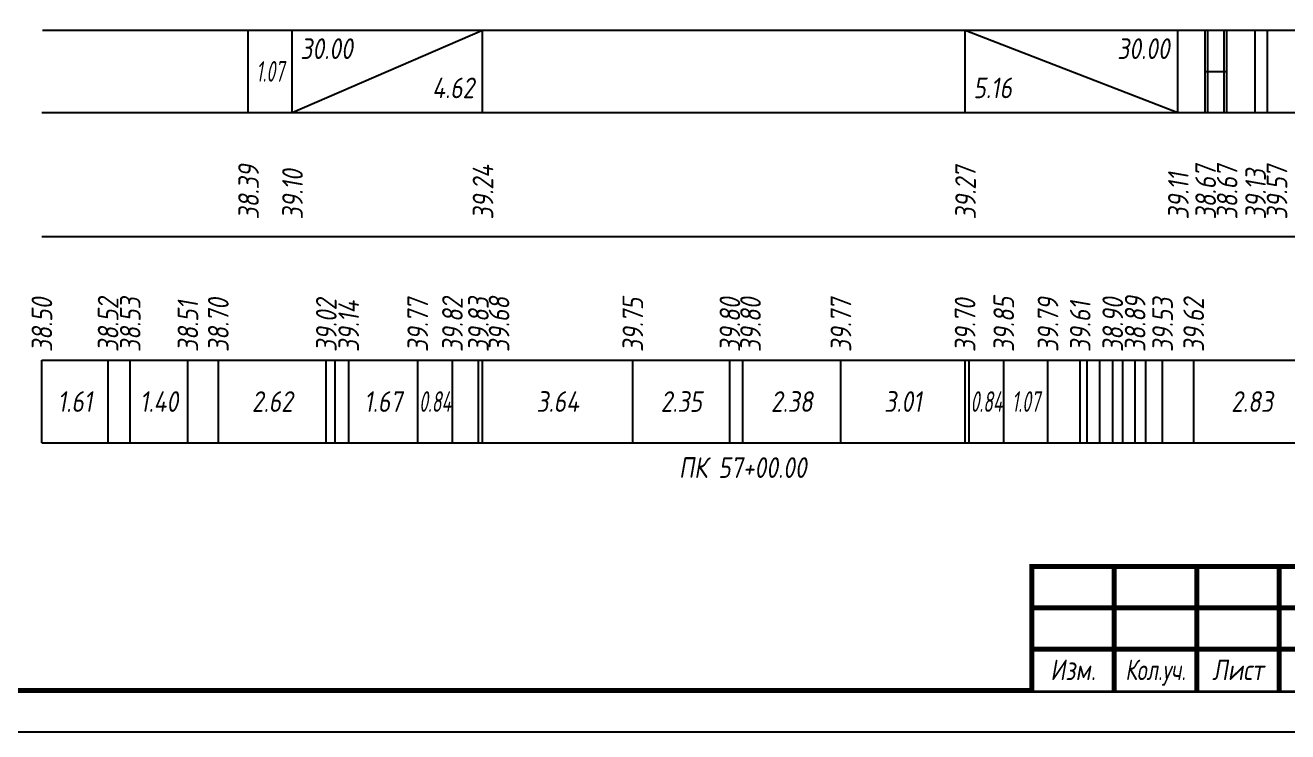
# Model space of a CAD drawing. Extents: x -717 to 1451, y -133302 to 233.
# Drawn here: x 77.9 to 231, y -89708.4 to -89622.8 of the extents above; entities that cross this region are included whole.
import ezdxf
from ezdxf.enums import TextEntityAlignment as Align

# ---------------------------------------------------------------- set-up
doc = ezdxf.new("R2010")
doc.units = 0
for name, color, linetype in [('Зарамочное оформление', 7, 'Continuous'), ('Код_510', 7, 'Continuous'), ('Код_516', 1, 'Continuous'), ('Подписи поперечников', 7, 'Continuous'), ('Таблица', 7, 'Continuous')]:
    doc.layers.add(name, color=color, linetype=linetype)
doc.styles.add('М', font='romand.shx', dxfattribs={"width": 0.8, "oblique": 10, "height": 2.5})

# ---------------------------------------------------------------- blocks, each defined once
blk = doc.blocks.new('Штамп')
at = {"linetype": 'Continuous'}
blk.add_wipeout([(199.95, -411.25), (384.95, -411.25), (384.95, -426.25), (199.95, -426.25)], dxfattribs=at).dxf.layer = 'Зарамочное оформление'
at = {"layer": 'Зарамочное оформление', "linetype": 'Continuous', "lineweight": -3, "const_width": 0.6, "flags": 128}
for points in [[(199.95, -426.25), (199.95, -411.25), (384.95, -411.25)], [(209.95, -411.25), (209.95, -426.25)], [(219.95, -411.25), (219.95, -426.25)], [(229.95, -411.25), (229.95, -426.25)], [(199.95, -416.25), (264.95, -416.25)], [(199.95, -421.25), (264.95, -421.25)]]:
    blk.add_lwpolyline(points, dxfattribs=at)
at = {"layer": 'Зарамочное оформление', "linetype": 'Continuous', "style": 'М', "oblique": 10}
for s, width, p in [('Изм.', 0.8, (204.95, -423.75)), ('Кол.уч.', 0.7, (214.95, -423.75)), ('Лист', 0.8, (224.95, -423.75))]:
    blk.add_text(s, height=2.5, dxfattribs=dict(at, width=width)).set_placement(p, align=Align.MIDDLE_CENTER)
blk = doc.blocks.new('шифр')
blk.add_blockref('Штамп', (0, -89337))

msp = doc.modelspace()

# ---------------------------------------------------------------- linework, layer by layer
at = {"flags": 128}
msp.add_lwpolyline([(-30.054, -89708.421), (389.946, -89708.421), (389.946, -89411.421), (-30.054, -89411.421)], close=True, dxfattribs=at)
at = {"const_width": 0.6, "flags": 128}
msp.add_lwpolyline([(-10.054, -89703.421), (384.946, -89703.421), (384.946, -89416.421), (-10.054, -89416.421)], close=True, dxfattribs=at)
at = {"layer": 'Код_510'}
for p, q in [((79.946, -89673.421), (79.946, -89663.421)), ((87.974, -89673.421), (87.974, -89663.421)), ((90.657, -89673.421), (90.657, -89663.421)), ((97.645, -89673.421), (97.645, -89663.421)), ((101.338, -89673.421), (101.338, -89663.421)), ((114.426, -89673.421), (114.426, -89663.421)), ((115.514, -89673.421), (115.514, -89663.421)), ((117.141, -89673.421), (117.141, -89663.421)), ((125.512, -89673.421), (125.512, -89663.421)), ((129.721, -89673.421), (129.721, -89663.421)), ((132.869, -89673.421), (132.869, -89663.421)), ((133.369, -89673.421), (133.369, -89663.421)), ((151.589, -89673.421), (151.589, -89663.421)), ((163.358, -89673.421), (163.358, -89663.421)), ((164.918, -89673.421), (164.918, -89663.421)), ((176.817, -89673.421), (176.817, -89663.421)), ((191.871, -89673.421), (191.871, -89663.421)), ((192.371, -89673.421), (192.371, -89663.421)), ((196.563, -89673.421), (196.563, -89663.421)), ((201.919, -89673.421), (201.919, -89663.421)), ((201.92, -89673.421), (201.92, -89663.421)), ((205.828, -89673.421), (205.828, -89663.421)), ((206.652, -89673.421), (206.652, -89663.421)), ((208.204, -89673.421), (208.204, -89663.421)), ((209.772, -89673.421), (209.772, -89663.421)), ((211.012, -89673.421), (211.012, -89663.421)), ((212.487, -89673.421), (212.487, -89663.421)), ((213.763, -89673.421), (213.763, -89663.421)), ((215.814, -89673.421), (215.814, -89663.421)), ((219.588, -89673.421), (219.588, -89663.421))]:
    msp.add_line(p, q, dxfattribs=at)
at = {"layer": 'Код_516'}
for p, q in [((104.946, -89633.421), (104.946, -89623.421)), ((110.276, -89633.421), (110.276, -89623.421)), ((110.276, -89633.421), (133.369, -89623.421)), ((133.369, -89633.421), (133.369, -89623.421)), ((191.871, -89633.421), (191.871, -89623.421)), ((191.871, -89623.421), (217.671, -89633.421)), ((217.671, -89633.421), (217.671, -89623.421)), ((220.983, -89633.421), (220.983, -89623.421)), ((221.286, -89633.421), (221.286, -89623.421)), ((223.286, -89633.421), (223.286, -89623.421)), ((223.588, -89633.421), (223.588, -89623.421)), ((227.036, -89633.421), (227.036, -89623.421)), ((227.036, -89633.421), (227.036, -89623.421)), ((228.52, -89633.421), (228.52, -89623.421)), ((220.983, -89628.421), (221.286, -89628.421)), ((221.286, -89628.421), (223.286, -89628.421)), ((223.286, -89628.421), (223.588, -89628.421))]:
    msp.add_line(p, q, dxfattribs=at)
at = {"layer": 'Таблица'}
for p, q in [((80, -89623.421), (253.575, -89623.421)), ((79.946, -89633.421), (253.52, -89633.421)), ((79.946, -89648.421), (253.52, -89648.421)), ((79.946, -89663.421), (253.52, -89663.421)), ((79.946, -89673.421), (253.52, -89673.421))]:
    msp.add_line(p, q, dxfattribs=at)

# ---------------------------------------------------------------- texts
at = {"layer": 'Код_510', "style": 'М', "oblique": 10, "width": 0.8}
for s, p in [('38.50', (79.946, -89662.421)), ('38.52', (87.974, -89662.421)), ('38.53', (90.657, -89662.421)), ('38.51', (97.645, -89662.421)), ('38.70', (101.338, -89662.421)), ('39.02', (114.426, -89662.421)), ('39.14', (117.141, -89662.421)), ('39.77', (125.512, -89662.421)), ('39.82', (129.721, -89662.421)), ('39.83', (132.869, -89662.421)), ('39.68', (135.369, -89662.421)), ('39.75', (151.589, -89662.421)), ('39.80', (163.358, -89662.421)), ('39.80', (165.858, -89662.421)), ('39.77', (176.817, -89662.421)), ('39.70', (191.871, -89662.421)), ('39.85', (196.563, -89662.421)), ('39.79', (201.919, -89662.421)), ('39.61', (205.828, -89662.421)), ('38.90', (209.772, -89662.421)), ('38.89', (212.487, -89662.421)), ('39.53', (215.814, -89662.421)), ('39.62', (219.588, -89662.421))]:
    msp.add_text(s, height=2.5, rotation=90, dxfattribs=at).set_placement(p, align=Align.MIDDLE_LEFT)
at = {"layer": 'Код_510', "style": 'М', "oblique": 10}
for s, width, p in [('1.40', 0.8, (94.151, -89668.421)), ('0.84', 0.6, (127.616, -89668.421)), ('3.64', 0.8, (142.479, -89668.421)), ('2.35', 0.8, (157.473, -89668.421)), ('2.38', 0.8, (170.868, -89668.421)), ('3.01', 0.8, (184.344, -89668.421)), ('0.84', 0.6, (194.467, -89668.421)), ('2.83', 0.8, (226.665, -89668.421)), ('1.61', 0.8, (83.96, -89668.421)), ('2.62', 0.8, (107.882, -89668.421)), ('1.67', 0.8, (121.326, -89668.421)), ('1.07', 0.6, (199.241, -89668.421))]:
    msp.add_text(s, height=2.5, dxfattribs=dict(at, width=width)).set_placement(p, align=Align.MIDDLE_CENTER)
at = {"layer": 'Код_516', "style": 'М', "oblique": 10, "width": 0.8}
msp.add_text('30.00', height=2.5, dxfattribs=at).set_placement((111.276, -89624.421), align=Align.TOP_LEFT)
msp.add_text('30.00', height=2.5, dxfattribs=at).set_placement((216.671, -89624.421), align=Align.TOP_RIGHT)
at = {"layer": 'Код_516', "style": 'М', "oblique": 10, "width": 0.6}
msp.add_text('1.07', height=2.5, dxfattribs=at).set_placement((107.611, -89628.421), align=Align.MIDDLE_CENTER)
at = {"layer": 'Код_516', "style": 'М', "oblique": 10, "width": 0.8}
msp.add_text('4.62', height=2.5, dxfattribs=at).set_placement((132.369, -89632.421), align=Align.BOTTOM_RIGHT)
msp.add_text('5.16', height=2.5, dxfattribs=at).set_placement((192.871, -89632.421), align=Align.BOTTOM_LEFT)
for s, p in [('38.39', (105, -89646.371)), ('38.67', (221.037, -89646.371)), ('38.67', (223.643, -89646.371)), ('39.57', (229.683, -89646.371)), ('39.10', (110.331, -89646.371)), ('39.24', (133.424, -89646.371)), ('39.27', (191.925, -89646.371)), ('39.11', (217.726, -89646.371)), ('39.13', (227.09, -89646.371))]:
    msp.add_text(s, height=2.5, rotation=90, dxfattribs=at).set_placement(p, align=Align.MIDDLE_LEFT)
at = {"layer": 'Подписи поперечников', "style": 'М', "oblique": 10, "width": 0.8}
msp.add_text('ПК 57+00.00', height=2.5, dxfattribs=at).set_placement((164.918, -89678.421), align=Align.BOTTOM_CENTER)

# ---------------------------------------------------------------- next in the draw order: block references
msp.add_blockref('шифр', (0, 59.829))

doc.saveas('drawing.dxf')
